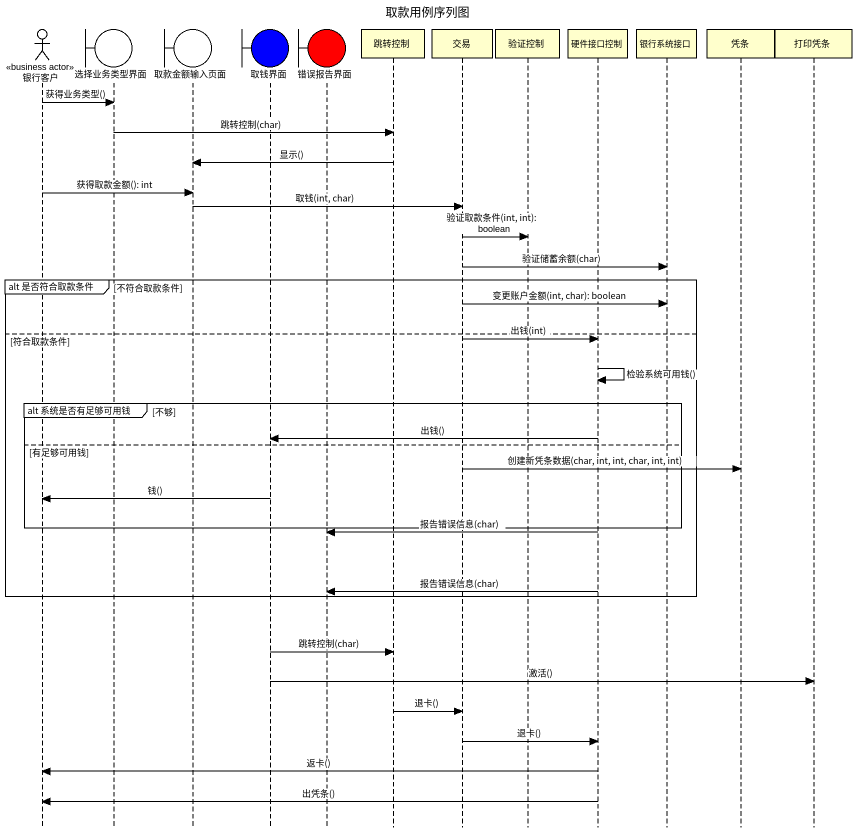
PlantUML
@startuml
title 取款用例序列图
hide footbox
actor 银行客户 <<business actor>>
boundary 选择业务类型界面
boundary 取款金额输入页面
boundary 取钱界面 #0000FF
boundary 错误报告界面 #FF0000
participant 跳转控制
participant 交易
participant 验证控制
participant 硬件接口控制
participant 银行系统接口
participant 凭条
participant 打印凭条

银行客户 -> 选择业务类型界面 : 获得业务类型()
选择业务类型界面 -> 跳转控制 : 跳转控制(char)
跳转控制 -> 取款金额输入页面 : 显示()
银行客户 -> 取款金额输入页面 : 获得取款金额(): int
取款金额输入页面 -> 交易 : 取钱(int, char)
交易 -> 验证控制 : 验证取款条件(int, int): boolean
交易 -> 银行系统接口 : 验证储蓄余额(char)
group alt 是否符合取款条件 [不符合取款条件]
  交易 -> 银行系统接口 : 变更账户金额(int, char): boolean
else 符合取款条件
  交易 -> 硬件接口控制 : 出钱(int)
  硬件接口控制 -> 硬件接口控制 : 检验系统可用钱()
  group alt 系统是否有足够可用钱 [不够]
    硬件接口控制 -> 取钱界面 : 出钱()
  else 有足够可用钱
    交易 -> 凭条 : 创建新凭条数据(char, int, int, char, int, int)
    取钱界面 -> 银行客户 : 钱()
  end
  硬件接口控制 -> 错误报告界面 : 报告错误信息(char)
  硬件接口控制 -> 错误报告界面 : 报告错误信息(char)
end
取钱界面 -> 跳转控制 : 跳转控制(char)
取钱界面 -> 打印凭条 : 激活()
跳转控制 -> 交易 : 退卡()
交易 -> 硬件接口控制 : 退卡()
硬件接口控制 -> 银行客户 : 返卡()
硬件接口控制 -> 银行客户 : 出凭条()
@enduml
